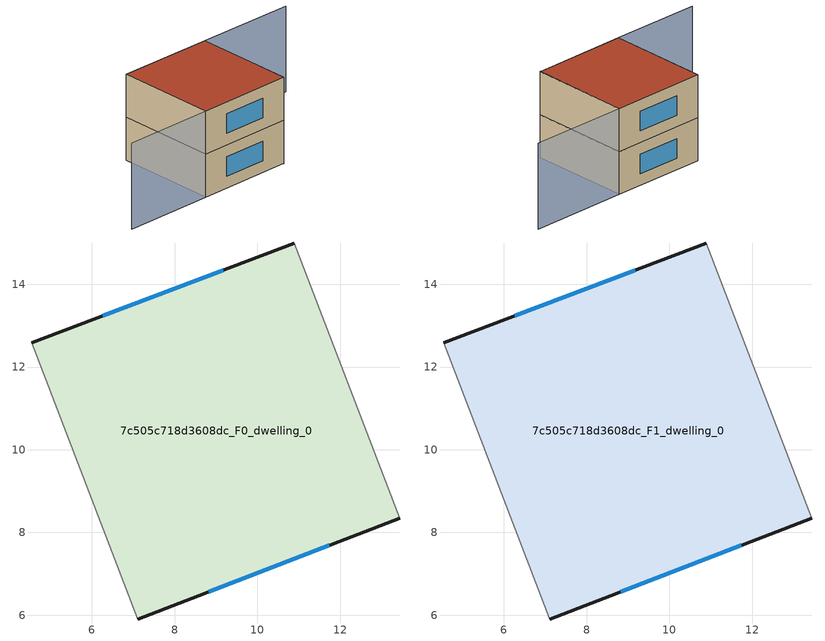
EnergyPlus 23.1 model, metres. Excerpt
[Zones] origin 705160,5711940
7c505c718d3608dc_F0_dwelling_0
 floor ground (EU_floor_Construction): 10.9,15 13.45,8.34 7.11,5.91 4.54,12.58 z0
 wall outside (EU_wall_Construction): 10.9,15 4.54,12.58 / 7.11,5.91 13.45,8.34 z0:3
 wall adiabatic (EU_wall_Construction): 13.45,8.34 10.9,15 / 4.54,12.58 7.11,5.91 z0:3
 window (EU_Window_Construction): 9.18,14.35 6.26,13.24 / 8.82,6.57 11.73,7.69 z0.81:2.19
7c505c718d3608dc_F1_dwelling_0
 floor to 7c505c718d3608dc_F0_dwelling_0 (EU_floor_Construction): 10.9,15 13.45,8.34 7.11,5.91 4.54,12.58 z3
 wall outside (EU_wall_Construction): 10.9,15 4.54,12.58 / 7.11,5.91 13.45,8.34 z3:6
 wall adiabatic (EU_wall_Construction): 13.45,8.34 10.9,15 / 4.54,12.58 7.11,5.91 z3:6
 window (EU_Window_Construction): 9.18,14.35 6.26,13.24 / 8.82,6.57 11.73,7.69 z3.81:5.19
 roof outside (EU_roof_Construction): 13.45,8.34 10.9,15 4.54,12.58 7.11,5.91 z6
shading: 4.54,12.59 7.11,5.91 / 7.11,5.91 1.15,3.61 / 13.43,8.33 10.9,15 / 10.9,15 17.42,17.47 z0:6
[Building]
EU S2 Campaign: North Axis=0; Terrain=City; Solar Distribution=FullExterior
[Site:Location]
London: Latitude=51.5; Longitude=-0.5; Time Zone=0; Elevation=25
[SizingPeriod:WeatherFileDays]
AnnualSizingPeriod: Begin Month=1; Begin Day of Month=1; End Month=12; End Day of Month=31; Day of Week for Start Day=Monday; Use Weather File Daylight Saving Period=No; Use Weather File Rain and Snow Indicators=No
[MATERIAL]
EU_InternalMass_Material: Roughness=MediumRough; Thickness=0.1; Conductivity=1; Density=1800; Specific Heat=900; Thermal Absorptance=0.9; Solar Absorptance=0.7; Visible Absorptance=0.7
[MATERIAL:NOMASS] Roughness=MediumRough; Thermal Absorptance=0.9; Solar Absorptance=0.7; Visible Absorptance=0.7
Name | Thermal Resistance
EU_wall_NoMass | 0.727863
EU_roof_NoMass | 0.773354
EU_floor_NoMass | 1.79329
[WINDOWMATERIAL:SIMPLEGLAZINGSYSTEM]
EU_Window_SimpleGlazing: UFactor=2.58614; Solar Heat Gain Coefficient=0.76; Visible Transmittance=0.76
[CONSTRUCTION]
EU_wall_Construction: EU_wall_NoMass
EU_roof_Construction: EU_roof_NoMass
EU_floor_Construction: EU_floor_NoMass
EU_Window_Construction: EU_Window_SimpleGlazing
EU_InternalMass_Construction: EU_InternalMass_Material
[ZONE] Type=1; Multiplier=1; Ceiling Height=autocalculate; Floor Area=autocalculate; Part of Total Floor Area=Yes
Name | Volume
7c505c718d3608dc_F0_dwelling_0 | 145.546
7c505c718d3608dc_F1_dwelling_0 | 145.547
[INTERNALMASS] Construction=EU_InternalMass_Construction; Surface Area=48.5154
Name | Zone or ZoneList
7c505c718d3608dc_F0_dwelling_0_EU_InternalMass | 7c505c718d3608dc_F0_dwelling_0
7c505c718d3608dc_F1_dwelling_0_EU_InternalMass | 7c505c718d3608dc_F1_dwelling_0
[OTHEREQUIPMENT] Fuel Type=Electricity; Design Level Calculation Method=Watts/Area; Power per Zone Floor Area=1; Fraction Latent=0; Fraction Radiant=0; Fraction Lost=0; Carbon Dioxide Generation Rate=0; EndUse Subcategory=EU_Step8_InternalGains
Name | Zone or ZoneList or Space or SpaceList | Schedule
EU_Step8_InternalGain_7c505c718d3608dc_F0_dwelling_0_f000 | 7c505c718d3608dc_F0_dwelling_0 | EU_Step8_GainSchedule_7c505c718d3608dc_F0_dwelling_0_f000
EU_Step8_InternalGain_7c505c718d3608dc_F1_dwelling_0_f000 | 7c505c718d3608dc_F1_dwelling_0 | EU_Step8_GainSchedule_7c505c718d3608dc_F1_dwelling_0_f000
[ZONEVENTILATION:DESIGNFLOWRATE] Schedule=EU_AlwaysOn; Design Flow Rate Calculation Method=AirChanges/Hour; Air Changes per Hour=0.484901; Ventilation Type=Natural; Fan Pressure Rise=0; Fan Total Efficiency=1; Constant Term Coefficient=1; Temperature Term Coefficient=0; Velocity Term Coefficient=0; Velocity Squared Term Coefficient=0; Minimum Indoor Temperature=-100; Maximum Indoor Temperature=100; Delta Temperature=-100; Minimum Outdoor Temperature=-100; Maximum Outdoor Temperature=100; Maximum Wind Speed=40
Name | Zone or ZoneList or Space or SpaceList
EU_ConstantAir_7c505c718d3608dc_F0_dwelling_0 | 7c505c718d3608dc_F0_dwelling_0
EU_ConstantAir_7c505c718d3608dc_F1_dwelling_0 | 7c505c718d3608dc_F1_dwelling_0
[HVACTEMPLATE:THERMOSTAT] Constant Heating Setpoint=20; Constant Cooling Setpoint=50
EU_HeatOnly_7c505c718d3608dc_F0_dwelling_0; EU_HeatOnly_7c505c718d3608dc_F1_dwelling_0
[HVACTEMPLATE:ZONE:IDEALLOADSAIRSYSTEM] System Availability Schedule=EU_AlwaysOn; Maximum Heating Supply Air Temperature=50; Minimum Cooling Supply Air Temperature=13; Maximum Heating Supply Air Humidity Ratio=0.0156; Minimum Cooling Supply Air Humidity Ratio=0.0077; Heating Limit=NoLimit; Cooling Limit=NoLimit; Heating Availability Schedule=EU_AlwaysOn; Cooling Availability Schedule=EU_CoolingOff; Dehumidification Control Type=ConstantSensibleHeatRatio; Cooling Sensible Heat Ratio=0.7; Dehumidification Setpoint=60; Humidification Control Type=None; Humidification Setpoint=30; Outdoor Air Method=None; Outdoor Air Flow Rate per Person=0.00944; Outdoor Air Flow Rate per Zone Floor Area=0; Outdoor Air Flow Rate per Zone=0; Demand Controlled Ventilation Type=None; Outdoor Air Economizer Type=NoEconomizer; Heat Recovery Type=None; Sensible Heat Recovery Effectiveness=0.7; Latent Heat Recovery Effectiveness=0.65
Name | Template Thermostat
7c505c718d3608dc_F0_dwelling_0 | EU_HeatOnly_7c505c718d3608dc_F0_dwelling_0
7c505c718d3608dc_F1_dwelling_0 | EU_HeatOnly_7c505c718d3608dc_F1_dwelling_0
[SIZING:ZONE] Zone Cooling Design Supply Air Temperature Input Method=SupplyAirTemperature; Zone Cooling Design Supply Air Temperature=13; Zone Heating Design Supply Air Temperature Input Method=SupplyAirTemperature; Zone Heating Design Supply Air Temperature=50; Zone Cooling Design Supply Air Humidity Ratio=0.008; Zone Heating Design Supply Air Humidity Ratio=0.008; Cooling Design Air Flow Method=DesignDay; Cooling Design Air Flow Rate=0; Cooling Minimum Air Flow per Zone Floor Area=0.000762; Cooling Minimum Air Flow=0; Cooling Minimum Air Flow Fraction=0.2; Heating Design Air Flow Method=DesignDay; Heating Design Air Flow Rate=0; Heating Maximum Air Flow per Zone Floor Area=0.002032; Heating Maximum Air Flow=0.141576; Heating Maximum Air Flow Fraction=0.3; Account for Dedicated Outdoor Air System=No; Dedicated Outdoor Air System Control Strategy=NeutralSupplyAir; Dedicated Outdoor Air Low Setpoint Temperature for Design=autosize; Dedicated Outdoor Air High Setpoint Temperature for Design=autosize; Zone Load Sizing Method=Sensible Load Only No Latent Load; Zone Latent Cooling Design Supply Air Humidity Ratio Input Method=HumidityRatioDifference; Zone Cooling Design Supply Air Humidity Ratio Difference=0.005; Zone Latent Heating Design Supply Air Humidity Ratio Input Method=HumidityRatioDifference; Zone Humidification Design Supply Air Humidity Ratio Difference=0.005
7c505c718d3608dc_F0_dwelling_0; 7c505c718d3608dc_F1_dwelling_0
[SCHEDULE:CONSTANT]
Name | Hourly Value
EU_AlwaysOn | 1
EU_CoolingOff | 0
[SCHEDULE:FILE] Column Number=1; Rows to Skip at Top=0; Number of Hours of Data=8760; Column Separator=Comma; Interpolate to Timestep=No; Minutes per Item=60; Adjust Schedule for Daylight Savings=Yes
Name | File
EU_Step8_GainSchedule_7c505c718d3608dc_F0_dwelling_0_f000 | ../../schedules/7c505c718d3608dc/7c505c718d3608dc_F0_dwelling_0_f000_gain.csv
EU_Step8_GainSchedule_7c505c718d3608dc_F1_dwelling_0_f000 | ../../schedules/7c505c718d3608dc/7c505c718d3608dc_F1_dwelling_0_f000_gain.csv
